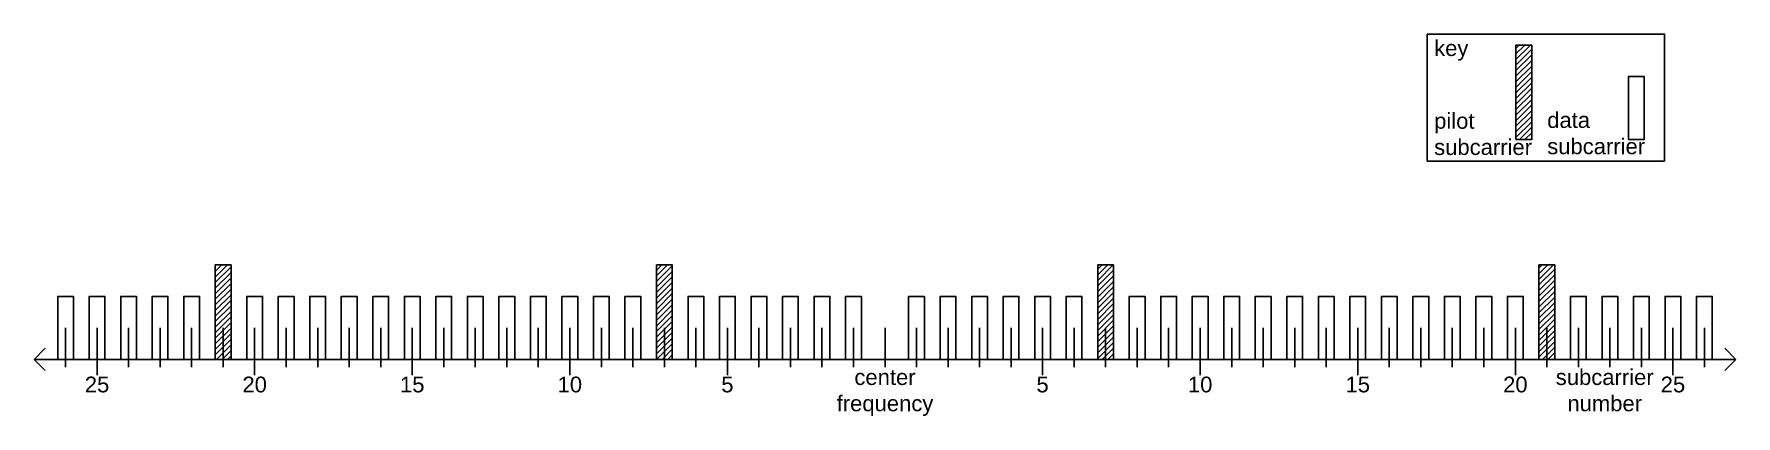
# Model space of a CAD drawing. Header units: inches. Extents: x -27 to 27, y -1.8 to 10.3.
import ezdxf

# ---------------------------------------------------------------- set-up
doc = ezdxf.new("R2010")
doc.units = ezdxf.units.IN
doc.header["$MEASUREMENT"] = 0
doc.styles.get("Standard").update_dxf_attribs({"font": 'arial.ttf'})

msp = doc.modelspace()

# ---------------------------------------------------------------- linework, layer by layer
at = {"linetype": 'Continuous'}
for p, q in [((20.019, 9.878), (20.123, 9.982)), ((20.019, 9.701), (20.3, 9.982)), ((20.019, 9.524), (20.477, 9.982)), ((20.019, 9.348), (20.519, 9.848)), ((20.019, 9.171), (20.519, 9.671)), ((20.019, 8.994), (20.519, 9.494)), ((20.019, 8.817), (20.519, 9.317)), ((20.019, 8.64), (20.519, 9.14)), ((20.019, 8.464), (20.519, 8.964)), ((20.019, 8.287), (20.519, 8.787)), ((20.019, 8.11), (20.519, 8.61)), ((20.019, 7.933), (20.519, 8.433)), ((20.019, 7.757), (20.519, 8.257)), ((20.019, 7.58), (20.519, 8.08)), ((20.019, 7.403), (20.519, 7.903)), ((20.019, 7.226), (20.519, 7.726)), ((20.019, 7.049), (20.519, 7.549)), ((20.128, 6.982), (20.519, 7.373)), ((20.305, 6.982), (20.519, 7.196)), ((-21.25, 2.968), (-21.218, 3)), ((-21.25, 2.792), (-21.042, 3)), ((-21.25, 2.615), (-20.865, 3)), ((-21.25, 2.438), (-20.75, 2.938)), ((-21.25, 2.261), (-20.75, 2.761)), ((-7.25, 2.826), (-7.076, 3)), ((-7.25, 2.649), (-6.899, 3)), ((-7.25, 2.473), (-6.75, 2.973)), ((-7.25, 2.296), (-6.75, 2.796)), ((6.75, 2.861), (6.889, 3)), ((6.75, 2.684), (7.066, 3)), ((6.75, 2.507), (7.243, 3)), ((6.75, 2.331), (7.25, 2.831)), ((20.75, 2.896), (20.854, 3)), ((20.75, 2.719), (21.031, 3)), ((20.75, 2.542), (21.208, 3)), ((20.75, 2.365), (21.25, 2.865)), ((-21.25, 2.085), (-20.75, 2.585)), ((-21.25, 1.908), (-20.75, 2.408)), ((-21.25, 1.731), (-20.75, 2.231)), ((-7.25, 2.119), (-6.75, 2.619)), ((-7.25, 1.942), (-6.75, 2.442)), ((-7.25, 1.766), (-6.75, 2.266)), ((6.75, 2.154), (7.25, 2.654)), ((6.75, 1.977), (7.25, 2.477)), ((6.75, 1.8), (7.25, 2.3)), ((20.75, 2.188), (21.25, 2.688)), ((20.75, 2.012), (21.25, 2.512)), ((20.75, 1.835), (21.25, 2.335)), ((-21.25, 1.554), (-20.75, 2.054)), ((-21.25, 1.377), (-20.75, 1.877)), ((-21.25, 1.201), (-20.75, 1.701)), ((-7.25, 1.589), (-6.75, 2.089)), ((-7.25, 1.412), (-6.75, 1.912)), ((-7.25, 1.235), (-6.75, 1.735)), ((6.75, 1.623), (7.25, 2.123)), ((6.75, 1.447), (7.25, 1.947)), ((6.75, 1.27), (7.25, 1.77)), ((20.75, 1.658), (21.25, 2.158)), ((20.75, 1.481), (21.25, 1.981)), ((20.75, 1.305), (21.25, 1.805)), ((20.75, 1.128), (21.25, 1.628)), ((-21.25, 1.024), (-20.75, 1.524)), ((-21.25, 0.847), (-20.75, 1.347)), ((-21.25, 0.67), (-20.75, 1.17)), ((-7.25, 1.059), (-6.75, 1.559)), ((-7.25, 0.882), (-6.75, 1.382)), ((-7.25, 0.705), (-6.75, 1.205)), ((6.75, 1.093), (7.25, 1.593)), ((6.75, 0.916), (7.25, 1.416)), ((6.75, 0.74), (7.25, 1.24)), ((20.75, 0.951), (21.25, 1.451)), ((20.75, 0.774), (21.25, 1.274)), ((20.75, 0.597), (21.25, 1.097)), ((-21.25, 0.494), (-20.75, 0.994)), ((-21.25, 0.317), (-20.75, 0.817)), ((-21.25, 0.14), (-20.75, 0.64)), ((-7.25, 0.528), (-6.75, 1.028)), ((-7.25, 0.351), (-6.75, 0.851)), ((-7.25, 0.175), (-6.75, 0.675)), ((6.75, 0.563), (7.25, 1.063)), ((6.75, 0.386), (7.25, 0.886)), ((6.75, 0.209), (7.25, 0.709)), ((20.75, 0.421), (21.25, 0.921)), ((20.75, 0.244), (21.25, 0.744)), ((20.75, 0.067), (21.25, 0.567)), ((-21.213, 0), (-20.75, 0.463)), ((-21.036, 0), (-20.75, 0.286)), ((-20.86, 0), (-20.75, 0.11)), ((-7.248, 0), (-6.75, 0.498)), ((-7.071, 0), (-6.75, 0.321)), ((-6.894, 0), (-6.75, 0.144)), ((6.75, 0.032), (7.25, 0.532)), ((6.894, 0), (7.25, 0.356)), ((7.071, 0), (7.25, 0.179)), ((7.248, 0), (7.25, 0.002)), ((20.86, 0), (21.25, 0.39)), ((21.036, 0), (21.25, 0.214)), ((21.213, 0), (21.25, 0.037))]:
    msp.add_line(p, q, dxfattribs=at)
for p, q in [((-26, -0.25), (-26, 1)), ((-25, -0.5), (-25, 1)), ((-24, -0.25), (-24, 1)), ((-23, -0.25), (-23, 1)), ((-22, -0.25), (-22, 1)), ((-21, -0.25), (-21, 1)), ((-20, -0.5), (-20, 1)), ((-19, -0.25), (-19, 1)), ((-18, -0.25), (-18, 1)), ((-17, -0.25), (-17, 1)), ((-16, -0.25), (-16, 1)), ((-15, -0.5), (-15, 1)), ((-14, -0.25), (-14, 1)), ((-13, -0.25), (-13, 1)), ((-12, -0.25), (-12, 1)), ((-11, -0.25), (-11, 1)), ((-10, -0.5), (-10, 1)), ((-9, -0.25), (-9, 1)), ((-8, -0.25), (-8, 1)), ((-7, -0.25), (-7, 1)), ((-6, -0.25), (-6, 1)), ((-5, -0.5), (-5, 1)), ((-4, -0.25), (-4, 1)), ((-3, -0.25), (-3, 1)), ((-2, -0.25), (-2, 1)), ((-1, -0.25), (-1, 1)), ((0, -0.25), (0, 1)), ((0, -0.25), (0, 1)), ((1, -0.25), (1, 1)), ((2, -0.25), (2, 1)), ((3, -0.25), (3, 1)), ((4, -0.25), (4, 1)), ((5, -0.5), (5, 1)), ((6, -0.25), (6, 1)), ((7, -0.25), (7, 1)), ((8, -0.25), (8, 1)), ((9, -0.25), (9, 1)), ((10, -0.5), (10, 1)), ((11, -0.25), (11, 1)), ((12, -0.25), (12, 1)), ((13, -0.25), (13, 1)), ((14, -0.25), (14, 1)), ((15, -0.5), (15, 1)), ((16, -0.25), (16, 1)), ((17, -0.25), (17, 1)), ((18, -0.25), (18, 1)), ((19, -0.25), (19, 1)), ((20, -0.5), (20, 1)), ((21, -0.25), (21, 1)), ((22, -0.25), (22, 1)), ((23, -0.25), (23, 1)), ((24, -0.25), (24, 1)), ((25, -0.5), (25, 1)), ((26, -0.25), (26, 1)), ((-27, 0), (-26.646, 0.354)), ((-27, 0), (27, 0)), ((27, 0), (26.646, 0.354)), ((27, 0), (26.646, -0.354)), ((-27, 0), (-26.646, -0.354))]:
    msp.add_line(p, q)
for points in [[(17.205, 10.335), (24.73, 10.335), (24.73, 6.297), (17.205, 6.297)], [(20.019, 6.982), (20.519, 6.982), (20.519, 9.982), (20.019, 9.982)], [(23.59, 6.982), (24.09, 6.982), (24.09, 8.982), (23.59, 8.982)], [(-20.75, 0), (-21.25, 0), (-21.25, 3), (-20.75, 3)], [(-6.75, 0), (-7.25, 0), (-7.25, 3), (-6.75, 3)], [(6.75, 0), (7.25, 0), (7.25, 3), (6.75, 3)], [(20.75, 0), (21.25, 0), (21.25, 3), (20.75, 3)], [(-25.75, 0), (-26.25, 0), (-26.25, 2), (-25.75, 2)], [(-24.75, 0), (-25.25, 0), (-25.25, 2), (-24.75, 2)], [(-23.75, 0), (-24.25, 0), (-24.25, 2), (-23.75, 2)], [(-22.75, 0), (-23.25, 0), (-23.25, 2), (-22.75, 2)], [(-21.75, 0), (-22.25, 0), (-22.25, 2), (-21.75, 2)], [(-19.75, 0), (-20.25, 0), (-20.25, 2), (-19.75, 2)], [(-18.75, 0), (-19.25, 0), (-19.25, 2), (-18.75, 2)], [(-17.75, 0), (-18.25, 0), (-18.25, 2), (-17.75, 2)], [(-16.75, 0), (-17.25, 0), (-17.25, 2), (-16.75, 2)], [(-15.75, 0), (-16.25, 0), (-16.25, 2), (-15.75, 2)], [(-14.75, 0), (-15.25, 0), (-15.25, 2), (-14.75, 2)], [(-13.75, 0), (-14.25, 0), (-14.25, 2), (-13.75, 2)], [(-12.75, 0), (-13.25, 0), (-13.25, 2), (-12.75, 2)], [(-11.75, 0), (-12.25, 0), (-12.25, 2), (-11.75, 2)], [(-10.75, 0), (-11.25, 0), (-11.25, 2), (-10.75, 2)], [(-9.75, 0), (-10.25, 0), (-10.25, 2), (-9.75, 2)], [(-8.75, 0), (-9.25, 0), (-9.25, 2), (-8.75, 2)], [(-7.75, 0), (-8.25, 0), (-8.25, 2), (-7.75, 2)], [(-5.75, 0), (-6.25, 0), (-6.25, 2), (-5.75, 2)], [(-4.75, 0), (-5.25, 0), (-5.25, 2), (-4.75, 2)], [(-3.75, 0), (-4.25, 0), (-4.25, 2), (-3.75, 2)], [(-2.75, 0), (-3.25, 0), (-3.25, 2), (-2.75, 2)], [(-1.75, 0), (-2.25, 0), (-2.25, 2), (-1.75, 2)], [(-0.75, 0), (-1.25, 0), (-1.25, 2), (-0.75, 2)], [(0.75, 0), (1.25, 0), (1.25, 2), (0.75, 2)], [(1.75, 0), (2.25, 0), (2.25, 2), (1.75, 2)], [(2.75, 0), (3.25, 0), (3.25, 2), (2.75, 2)], [(3.75, 0), (4.25, 0), (4.25, 2), (3.75, 2)], [(4.75, 0), (5.25, 0), (5.25, 2), (4.75, 2)], [(5.75, 0), (6.25, 0), (6.25, 2), (5.75, 2)], [(7.75, 0), (8.25, 0), (8.25, 2), (7.75, 2)], [(8.75, 0), (9.25, 0), (9.25, 2), (8.75, 2)], [(9.75, 0), (10.25, 0), (10.25, 2), (9.75, 2)], [(10.75, 0), (11.25, 0), (11.25, 2), (10.75, 2)], [(11.75, 0), (12.25, 0), (12.25, 2), (11.75, 2)], [(12.75, 0), (13.25, 0), (13.25, 2), (12.75, 2)], [(13.75, 0), (14.25, 0), (14.25, 2), (13.75, 2)], [(14.75, 0), (15.25, 0), (15.25, 2), (14.75, 2)], [(15.75, 0), (16.25, 0), (16.25, 2), (15.75, 2)], [(16.75, 0), (17.25, 0), (17.25, 2), (16.75, 2)], [(17.75, 0), (18.25, 0), (18.25, 2), (17.75, 2)], [(18.75, 0), (19.25, 0), (19.25, 2), (18.75, 2)], [(19.75, 0), (20.25, 0), (20.25, 2), (19.75, 2)], [(21.75, 0), (22.25, 0), (22.25, 2), (21.75, 2)], [(22.75, 0), (23.25, 0), (23.25, 2), (22.75, 2)], [(23.75, 0), (24.25, 0), (24.25, 2), (23.75, 2)], [(24.75, 0), (25.25, 0), (25.25, 2), (24.75, 2)], [(25.75, 0), (26.25, 0), (26.25, 2), (25.75, 2)]]:
    msp.add_lwpolyline(points, close=True)

# ---------------------------------------------------------------- texts
at = {"char_height": 0.5}
for s, width, insert, attachment_point in [('key', 3.76267, (17.424, 10.136), 1), ('pilot\\Psubcarrier', 3.76267, (17.424, 7.826), 1), ('data\\Psubcarrier', 3.76267, (21.012, 7.851), 1), ('center frequency', 2.21885, (0, -0.314), 2), ('subcarrier number', 2.99847, (22.836, -0.314), 2), ('25', 0.85416, (-25, -0.548), 2), ('20', 0.85416, (-20, -0.548), 2), ('15', 0.85416, (-15, -0.548), 2), ('10', 0.85416, (-10, -0.548), 2), ('5', 0.85416, (-5, -0.548), 2), ('5', 0.85416, (5, -0.548), 2), ('10', 0.85416, (10, -0.548), 2), ('15', 0.85416, (15, -0.548), 2), ('20', 0.85416, (20, -0.548), 2), ('25', 0.85416, (25, -0.548), 2)]:
    msp.add_mtext_dynamic_manual_height_columns(s, width=width, gutter_width=1, heights=[0], dxfattribs=dict(at, insert=insert, attachment_point=attachment_point))

doc.saveas('drawing.dxf')
